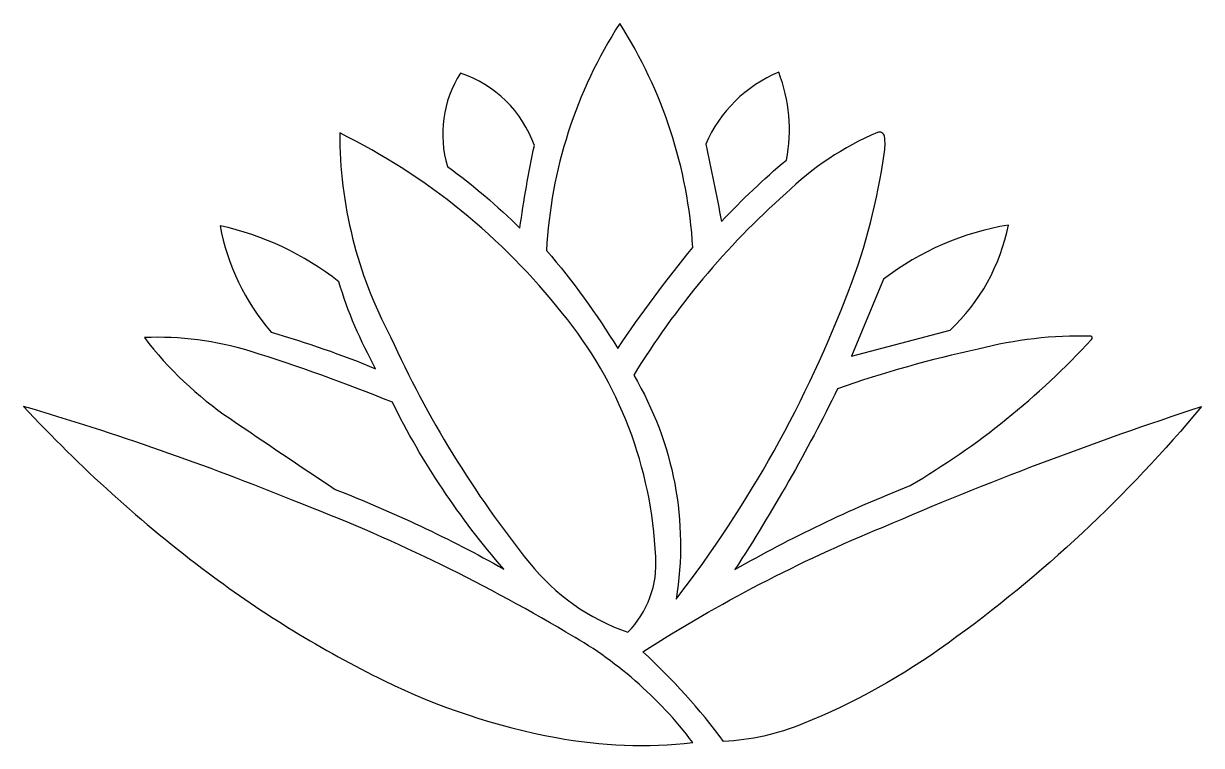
# Model space of a CAD drawing. Header units: inches. Extents: x 33.96 to 43.08, y 0.68 to 6.27.
import ezdxf

# ---------------------------------------------------------------- set-up
doc = ezdxf.new("R2010")
doc.units = ezdxf.units.IN
doc.header["$MEASUREMENT"] = 0

msp = doc.modelspace()

# ---------------------------------------------------------------- linework, layer by layer
for points in [[(38.5614, 3.7511, -0.023298), (39.1429, 4.5324, 0.127676), (38.577, 6.2664, 0.130748), (38.0107, 4.5097, -0.040244), (38.5614, 3.7511, 0.151468)], [(37.8046, 4.6828, -0.017436), (37.9169, 5.3223, 0.231253), (37.3448, 5.8819, 0.220167), (37.2452, 5.159, -0.037265), (37.8046, 4.6828, 0.013849)], [(39.3646, 4.7329, -0.029562), (39.8663, 5.2098, 0.142574), (39.8072, 5.8891, 0.194496), (39.2428, 5.3335, -0.007494), (39.3646, 4.7329, 0.522048)], [(38.6391, 1.5543, 0.218281), (38.8554, 2.1389, 0.162087), (38.1343, 4.0219, 0.111616), (36.4108, 5.4191, 0.123181), (36.8039, 3.8413, 0.062814), (37.8789, 2.0909, 0.1409), (38.6391, 1.5543, -0.007507)], [(38.6857, 3.5433, -0.175895), (39.014, 1.8099, 0.073336), (40.3526, 4.207, 0.054721), (40.6243, 5.2558, 0.065115), (40.6263, 5.3934, 0.486754), (40.5707, 5.4225, 0.093994), (39.8619, 4.9505, 0.074722), (38.6857, 3.5433, 6.227297)], [(36.6888, 3.5945, -0.052356), (36.403, 4.2679, 0.112858), (35.4851, 4.7015, 0.131912), (35.8794, 3.878, -0.025707), (36.6888, 3.5945, -0.527566)], [(40.3694, 3.6905), (41.1338, 3.8922, 0.155943), (41.5844, 4.7066, 0.123163), (40.6186, 4.2875), (40.3694, 3.6905)], [(37.6799, 2.0436, -0.064088), (36.818, 3.334, 0.021654), (35.7167, 3.7297, 0.086968), (34.8994, 3.8351, 0.080412), (35.5622, 3.2076, 0.002255), (36.3748, 2.66, -0.035361), (37.6799, 2.0436, -2.933812)], [(39.4679, 2.0391, -0.035891), (40.8246, 2.6895, 0.073687), (42.2284, 3.8212, 0.506389), (42.2235, 3.8465, 0.069512), (41.3512, 3.7461, 0.03059), (40.2633, 3.4395, -0.030333), (39.4679, 2.0391, 5.526433)], [(39.1431, 0.6999, 0.104161), (38.1602, 1.5553, 0.043308), (36.0637, 2.5678, 0.025609), (33.9645, 3.3027, 0.045128), (35.393, 2.0138, 0.046862), (36.7515, 1.1805, 0.068279), (38.0856, 0.7381, 0.074032), (39.1431, 0.6999, -7.731156)], [(43.078, 3.3015, -0.064121), (41.118, 1.4704, -0.060365), (39.9924, 0.8444, -0.084399), (39.3808, 0.7085, 0.048173), (38.7564, 1.4021, -0.045924), (40.6153, 2.3684, -0.022663), (43.078, 3.3015, -6.153676)]]:
    msp.add_lwpolyline(points, format="xyb")

doc.saveas('drawing.dxf')
